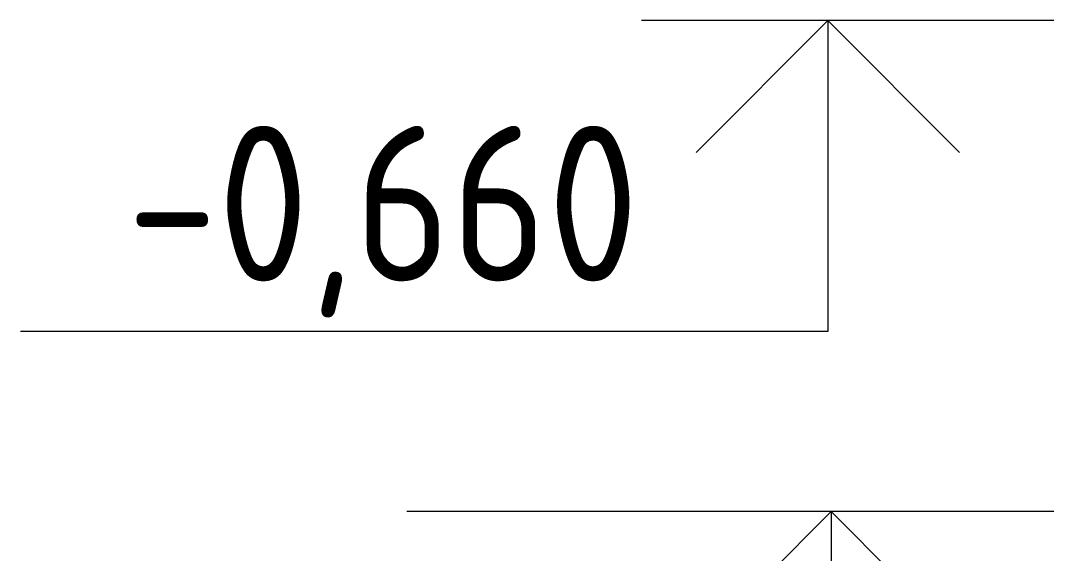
# Model space of a CAD drawing. Header units: millimetres. Extents: x -515342 to 330399, y -224905 to 507333.
# Drawn here: x 74387 to 76039, y 550 to 1408 of the extents above; entities that cross this region are included whole.
import ezdxf

# ---------------------------------------------------------------- set-up
doc = ezdxf.new("R2010")
doc.units = ezdxf.units.MM
for name, color, linetype, lineweight in [('Аннотация', 7, 'Continuous', 0), ('Линии', 7, 'Continuous', 0), ('Отметки', 7, 'Continuous', 0)]:
    doc.layers.add(name, color=color, linetype=linetype, lineweight=lineweight)
doc.styles.add('GOST Common_1', font='', dxfattribs={"width": 0.9, "height": 250})
doc.styles.get('GOST Common_1').set_extended_font_data('GOST Common')

# ---------------------------------------------------------------- blocks, each defined once
blk = doc.blocks.new('Высотные отметки - Стрелка вниз-5092-О_АР_Эскиз_Фасад 12-1 копия 1')
at = {"layer": 'Аннотация'}
for p, q in [((-106771.7, -1450), (-107371.7, -1450)), ((-107071.7, -1450), (-107283.9, -1662.1)), ((-107071.7, -1450), (-107071.7, -1950)), ((-107071.7, -1450), (-106859.6, -1662.1)), ((-107071.7, -1950), (-108371.7, -1950))]:
    blk.add_line(p, q, dxfattribs=at)

msp = doc.modelspace()

# ---------------------------------------------------------------- linework, layer by layer
at = {"layer": 'Линии'}
msp.add_line((79408.6864, 617.7355), (75008.6864, 617.7355), dxfattribs=at)
at = {"layer": 'Отметки'}
msp.add_line((76576.0804, 1407.7355), (75686.5436, 1407.7355), dxfattribs=at)

# ---------------------------------------------------------------- block references
at = {"layer": 'Аннотация'}
msp.add_blockref('Высотные отметки - Стрелка вниз-5092-О_АР_Эскиз_Фасад 12-1 копия 1', (182763.6864, 2067.7355), dxfattribs=at)
at = {"layer": 'Отметки'}
msp.add_blockref('Высотные отметки - Стрелка вниз-5092-О_АР_Эскиз_Фасад 12-1 копия 1', (182758.2858, 2857.7355), dxfattribs=at)

# ---------------------------------------------------------------- texts
at = {"layer": 'Отметки', "insert": (74557.8675, 1238.2921), "char_height": 250, "width": 1028.822569, "attachment_point": 1, "line_spacing_factor": 1.022761, "style": 'GOST Common_1'}
msp.add_mtext('-0,660', dxfattribs=at)

doc.saveas('drawing.dxf')
